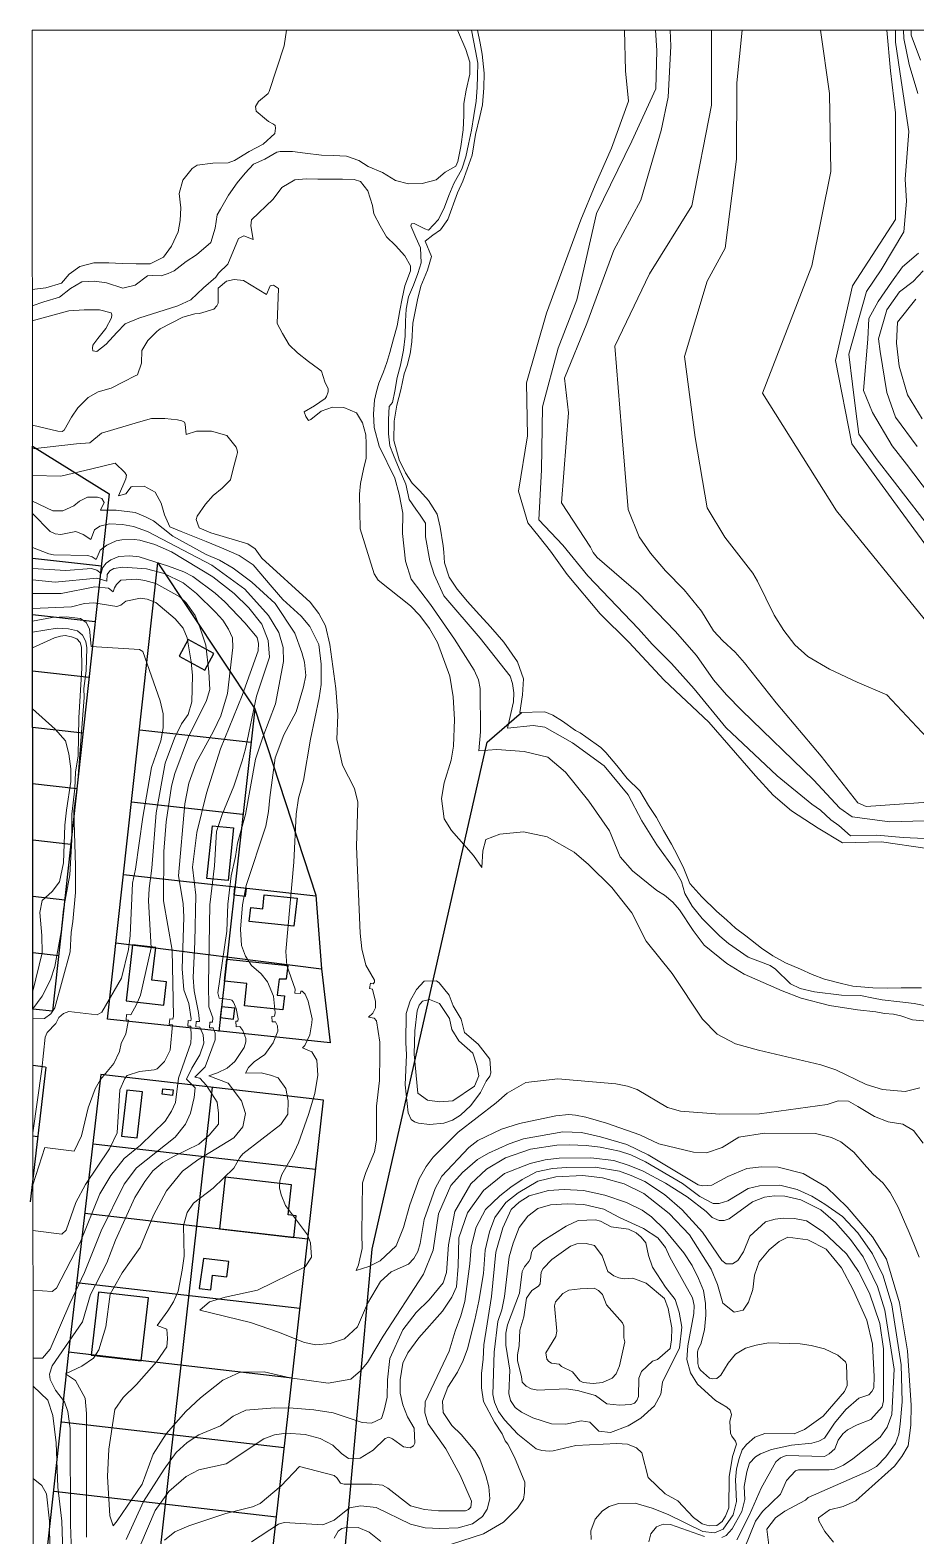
# Model space of a CAD drawing. Header units: metres. Extents: x 47 to 1988, y 46 to 663.
# Drawn here: x 48.4 to 206.6, y 394.4 to 663.4 of the extents above; entities that cross this region are included whole.
import ezdxf

# ---------------------------------------------------------------- set-up
doc = ezdxf.new("R2010")
doc.units = ezdxf.units.M
for name, color, linetype in [('01_Fina', 7, 'Continuous'), ('casas', 80, 'Continuous'), ('predios', 220, 'Continuous')]:
    doc.layers.add(name, color=color, linetype=linetype)

msp = doc.modelspace()

# ---------------------------------------------------------------- linework, layer by layer
at = {"layer": '01_Fina', "lineweight": 9}
for points in [[(49.18, 45.57), (788.27, 45.57), (787.83, 663.43), (48.74, 663.43), (49.18, 45.57)], [(208.55, 517.23), (200.42, 518.4), (193.44, 518.24), (189.13, 520.82), (184.37, 523.95), (181.06, 526.77), (177.91, 530.17), (169.6, 539.76), (161.62, 547.28), (155.31, 554.1), (150.16, 559.14), (144.28, 566.18), (141.33, 570.36), (139.32, 572.88), (137.28, 575.37), (135.62, 581.03), (137.21, 590.94), (137.03, 600.41), (140.58, 612.86), (146.76, 629.53), (149.29, 635.7), (152.18, 642.33), (155.27, 650.76), (154.71, 656.18), (154.52, 663.43)], [(214.32, 522.35), (201.94, 521.98), (195.16, 522.89), (192.96, 524.41), (188.29, 529.48), (175.46, 541.86), (172.73, 544.67), (170.44, 547.33), (167.38, 551.72), (163.58, 556.03), (157.03, 562.84), (149.65, 569.21), (148.94, 570.09), (148.46, 571.02), (143.28, 579), (144.52, 595.05), (143.81, 601.23), (147.81, 611.02), (152.64, 624.14), (157.47, 633.05), (161.06, 645.51), (162.35, 651.47), (162.83, 660.59), (162.69, 663.43)], [(212.99, 525.78), (197.7, 524.71), (196.18, 525.38), (189.66, 533.72), (181.59, 543.23), (175.95, 550.37), (174.3, 552.3), (172.11, 554.29), (170.42, 556.08), (168.27, 559.62), (165.18, 563.42), (161.84, 566.84), (159.15, 569.97), (157.17, 572.89), (155.2, 577.79), (154, 592.2), (152.82, 606.99), (159.01, 619.9), (166.56, 632.02), (170.04, 650.04), (170.04, 663.43)], [(175.53, 663.43), (174.6, 654.04), (174.51, 640.35), (172.52, 624.49), (169.31, 618.6), (165.25, 605.1), (167.14, 590.66), (169.29, 578.1), (172.42, 572.81), (177.42, 566.39), (178.28, 564.96), (181.24, 558.9), (183.01, 556.15), (184.93, 553.58), (187.25, 551.53), (191.15, 549.28), (196.05, 546.94), (201.35, 544.66), (208.52, 537.05)], [(208.03, 558.26), (192.38, 577.54), (179.17, 598.57), (187.98, 621.31), (191.4, 638.18), (191.16, 652.11), (189.55, 663.43)], [(211.1, 567.66), (202.65, 579.18), (195.12, 589.51), (192.2, 604.4), (195.27, 617.76), (202.95, 629.62), (202.95, 648.66), (202.03, 656.18), (201.4, 663.43)], [(202.94, 663.43), (202.94, 661.26), (203.95, 654.4), (205.29, 645.3), (204.62, 636.79), (204.9, 632.88), (204.4, 627.4), (200.37, 620.61), (197.77, 616.71), (194.6, 605.55), (195.26, 600.15), (195.84, 595.34), (196.35, 591.21), (199.63, 586.65), (202.33, 583.17), (210.26, 572.98)], [(206.92, 652.13), (205.35, 657.3), (204.43, 661.92), (204.36, 663.43)], [(207.41, 658.04), (205.74, 662.51), (205.71, 663.43)], [(211.82, 576.78), (204.88, 585.86), (202.3, 589.18), (198.79, 595.09), (197.22, 599.06), (197.96, 608.23), (198.14, 611.92), (199.8, 614.97), (202.21, 618.38), (204.15, 621.15), (207.01, 623.58)], [(206.82, 589.03), (202.93, 594.25), (201.38, 598.66), (200.19, 606), (199.89, 608.26), (201.39, 613.43), (203.65, 616.65), (206.1, 618.5), (207.89, 620.41)], [(207.7, 593.97), (205.05, 598.29), (203.58, 603.38), (203.09, 607.5), (203.28, 611.22), (206.58, 615.34)]]:
    msp.add_lwpolyline(points, dxfattribs=at)
at = {"layer": '01_Fina', "linetype": 'Continuous', "lineweight": 9}
for points in [[(94.19, 663.43), (93.75, 660.63), (91.09, 652.45), (90.9, 652.12), (89.15, 650.66), (88.62, 649.81), (88.75, 648.96), (90.58, 647.39), (90.93, 647.11), (91.87, 646.64), (92.13, 646.36), (92.22, 645.93), (92.06, 644.98), (90, 643.07), (87.5, 641.75), (84.88, 640.13), (83.78, 639.72), (81.04, 639.68), (78.24, 639.31), (77.33, 638.73), (75.67, 636.62), (75.02, 634.22), (75.28, 631.66), (75.2, 629.43), (74.82, 627.36), (73.65, 624.81), (72.2, 622.87), (69.8, 621.69), (67.34, 621.7), (64.8, 621.75), (62.46, 621.83), (59.79, 621.86), (57.27, 621.21), (55.38, 619.81), (54.01, 618.22), (51.21, 617.4), (48.78, 617.07)], [(124.73, 663.43), (126.2, 659.98), (126.91, 657.73), (126.9, 655.57), (126.25, 652.72), (125.86, 650.31), (125.81, 648.2), (125.71, 645.62), (125.32, 642.64), (124.74, 639.95), (124.4, 639.13), (122.51, 638.02), (120.89, 636.69), (118.42, 636.03), (115.98, 635.97), (113.62, 636.54), (111.32, 637.97), (108.75, 639.04), (107.06, 640.13), (104.87, 640.89), (102.5, 641.02), (100.44, 641.07), (97.51, 641.46), (95.27, 641.77), (93.06, 641.75), (92.47, 641.64), (90.32, 640.39), (88.3, 639.45), (86.79, 637.86), (85.35, 636.14), (83.8, 633.94), (82.4, 631.45), (81.77, 630.42), (81.43, 628.05), (80.64, 625.5), (78.11, 623.26), (76.26, 622.06), (74.1, 620.4), (73.03, 619.96), (71.8, 619.52), (70.25, 619.58), (69.35, 619.54), (67.15, 617.86), (64.94, 617.3), (62.02, 618.27), (59.89, 618.6), (57.6, 618.48), (55.6, 617.28), (53.65, 615.74), (50.84, 614.9), (48.78, 614.16)], [(127.21, 663.43), (127.93, 659.75), (128.32, 657.54), (128.27, 655.27), (128.2, 653.16), (128.02, 650.71), (127.64, 648.2), (127.2, 645.58), (126.7, 643.05), (126.19, 640.79), (125.46, 638.57), (124.05, 636.01), (123.17, 633.89), (122.36, 631.77), (121.32, 629.58), (119.54, 627.71), (118.86, 627.93), (116.98, 628.85), (116.5, 628.81), (116.36, 628.48), (117.25, 626.39), (118.08, 624.51), (118.21, 621.86), (117.6, 619.92), (116.86, 617.85), (115.96, 615.78), (115.57, 613.58), (115.45, 611.43), (115.35, 608.73), (115.08, 606.25), (114.55, 603.58), (113.95, 601.34), (113.54, 598.93), (113.11, 596.88), (112.51, 596.17), (112.36, 593.88), (112.38, 591.27), (112.64, 589.14), (113.28, 587.51), (114.31, 585.06), (114.91, 583.68), (115.5, 582.29), (116.08, 579.54), (117.28, 577.84), (118.02, 576.76), (118.97, 575.35), (118.97, 572.91), (119.74, 568.59), (120.53, 566.16), (122.28, 562.38), (128.78, 554.79), (134.11, 548.02), (134.53, 546.72), (134.77, 545.02), (134.68, 543.43), (133.66, 538.74), (138.2, 539.2), (140.28, 538.89), (145.22, 536.07), (150.9, 531.99), (155.19, 526.81), (157.62, 522.15), (160.3, 517.86), (163.6, 513.32), (164.7, 511.31), (165.33, 509.17), (166.6, 506.88), (168.41, 504.71), (171.53, 501.53), (173.12, 500.22), (176.62, 497.82), (180.55, 496.31), (181.52, 495.63), (184.17, 493.04), (185.89, 492.17), (188.48, 491.61), (193.27, 490.98), (196.69, 490.94), (199, 490.48), (200.55, 490.2), (203.67, 489.81), (206.25, 489.49), (208.94, 488.96)], [(128.28, 663.43), (128.77, 661.1), (129.14, 659.13), (129.5, 655.72), (129.44, 653.09), (129.19, 650.08), (128.67, 647.98), (127.94, 644.77), (127.3, 641.11), (126.42, 638.59), (125.67, 636.44), (124.73, 634.34), (123, 629.57), (121.68, 627.72), (120.32, 626.82), (118.96, 625.71), (120.08, 622.96), (119.33, 620.52), (118.14, 617.66), (117.54, 615.23), (116.76, 611.06), (116.58, 607.76), (116.26, 605.61), (115.71, 603.5), (115.21, 602.02), (114.6, 599.16), (113.85, 596.43), (113.38, 593.56), (113.34, 590.11), (114.3, 586.65), (115.42, 584.33), (116.63, 582.5), (117.96, 581.13), (119.52, 579.39), (121.07, 576.92), (121.62, 574.62), (122.15, 571.3), (122.28, 570.15), (122.4, 568.28), (123.23, 565.69), (124.64, 563.52), (126.48, 561.34), (128.04, 559.59), (130.59, 556.82), (133, 554.06), (135.4, 550.58), (136.51, 547.54), (136.33, 544.67), (135.86, 541.51), (140.32, 541.6), (141.75, 541.01), (143.46, 539.98), (145.76, 538.32), (146.62, 537.88), (147.62, 537.15), (150.32, 535.24), (151.17, 534.37), (153.16, 532.04), (155, 529.72), (157.27, 527.53), (158.82, 524.92), (160.22, 522.75), (161.49, 520.43), (162.9, 517.97), (164.02, 515.94), (165.14, 513.62), (166.19, 510.97), (168.34, 508.55), (170.96, 506), (172.83, 504.42), (174.35, 503), (176.2, 501.62), (179.02, 499.39), (180.99, 498.04), (183.3, 496.77), (185.96, 495.65), (188.06, 494.72), (190.22, 493.84), (193.27, 493.07), (195.32, 492.64), (198.9, 492.29), (201.43, 492.28), (203.96, 492.29), (207.57, 492.29)], [(160.04, 663.43), (160.31, 659.78), (160.13, 652.95), (155.82, 643.57), (149.55, 630.66), (145.99, 615.23), (142.71, 606.58), (139.9, 596.1), (139.71, 584.85), (139.23, 575.94), (143.49, 571.4), (147.98, 565.92), (157.03, 556.47), (159.49, 553.71), (162.91, 550.28), (166.97, 545.74), (172.65, 538.84), (181.77, 530.18), (187.99, 525.12), (189.52, 524.07), (191.35, 522.32), (192.78, 521.3), (194.9, 519.47), (199.57, 519.6), (204.29, 519.16), (208.11, 519.01)], [(48.78, 611.48), (55.32, 613.26), (58.05, 613.46), (60.79, 613.47), (62.85, 612.9), (62.98, 612.57), (62.93, 612.05), (61.89, 610.1), (60.47, 608.36), (59.6, 607.17), (59.52, 606.62), (59.59, 606.1), (60.3, 606.02), (61.99, 607.3), (63.89, 609.43), (65.35, 610.93), (67.78, 611.99), (74.75, 614.19), (77.08, 615.25), (79.33, 617.36), (81.56, 619.29), (82.03, 620), (83.67, 621.63), (85.62, 626.21), (86.54, 626.66), (88.21, 626.03), (87.79, 628.48), (87.95, 629.54), (91.8, 633.25), (93.36, 635.33), (95.65, 636.68), (97.69, 636.84), (99.75, 636.81), (101.76, 636.81), (104.2, 636.78), (106.23, 636.73), (107.36, 636.36), (108.69, 634.74), (109.51, 632.07), (109.78, 630.58), (110.89, 628.44), (112.02, 626.48), (113.64, 624.94), (115.32, 623.12), (116.31, 621.29), (116.3, 620.44), (115.32, 617.75), (114.84, 615.46), (114.43, 613.33), (113.95, 610.62), (113.28, 608.28), (112.6, 605.84), (112.11, 604.02), (111.48, 602.35), (110.69, 600.37), (110.22, 598.85), (109.89, 597.33), (109.71, 594.89), (109.83, 592.44), (110.7, 589.07), (113.49, 583.35), (114.31, 580.49), (114.94, 577.12), (114.89, 573.47), (115.45, 568.53), (116.41, 565.32), (119.89, 560.79), (124.16, 554.61), (127.7, 549.06), (128.44, 547.32), (128.77, 545.8), (128.79, 538.06), (128.49, 534.69), (131.73, 534.89), (136.59, 534.57), (140.82, 533.51), (144.02, 530.84), (148.19, 525.66), (151.86, 520.36), (153.78, 515.71), (155.95, 513.21), (160.32, 509.69), (161.65, 508.88), (163.15, 507.62), (164.35, 506.23), (166.77, 502.55), (168.73, 499.95), (172.82, 496.67), (175.87, 494.77), (182.69, 491.78), (186.07, 490.5), (191.13, 489.18), (196.16, 488.41), (199.4, 488.03), (200.98, 487.72), (202.54, 487.59), (203.9, 487.34), (205.98, 486.61), (209.09, 486.28)], [(48.79, 592.87), (53.32, 591.79), (54.1, 591.71), (54.48, 591.94), (55.77, 594.27), (56.9, 595.96), (58.75, 597.8), (60.54, 598.82), (62.84, 599.43), (65.06, 600.56), (67.15, 601.67), (67.56, 601.86), (68.27, 603.91), (68.35, 606.16), (69.44, 607.96), (71.04, 609.58), (71.59, 610.04), (75.69, 612.15), (77.8, 612.71), (78.61, 612.82), (81.19, 613.6), (81.75, 614.18), (81.97, 614.65), (81.98, 617.3), (83.46, 618.58), (84.83, 618.87), (86.51, 618.7), (90.6, 616.2), (91.23, 617.72), (91.84, 617.87), (92.75, 617.24), (92.51, 611.01), (93.46, 609.22), (94.64, 607.22), (96.13, 605.76), (98.13, 604.22), (99.86, 602.94), (100.42, 602.5), (100.99, 600.58), (101.59, 599.32), (101.63, 598.82), (101.34, 597.95), (101.07, 597.64), (99.16, 596.3), (97.35, 595.2), (97.62, 594.37), (98.1, 593.66), (98.52, 593.84), (100.36, 595.36), (102.38, 596.04), (104.44, 596.02), (106.66, 595.08), (107.72, 593.25), (108.35, 591.11), (108.42, 589.56), (108.39, 586.96), (107.9, 584.98), (107.41, 582.4), (107.18, 580.52), (107.33, 574.31), (109.8, 566.27), (110.57, 565.14), (116.34, 560.58), (117.96, 558.82), (119.7, 556.54), (121.16, 554.03), (123.32, 548), (123.95, 544.33), (124.2, 540.25), (124.01, 535.51), (123.6, 533.01), (122.31, 528.96), (121.88, 526.17), (122.32, 522.54), (123.66, 520.4), (127.59, 515.97), (129.05, 513.83), (129.22, 516.82), (129.75, 518.81), (132.26, 519.77), (136.51, 520.21), (140.74, 519.28), (145.56, 516.58), (148.11, 514.36), (152.26, 510.24), (155.83, 505.7), (158.37, 500.64), (163.03, 494.88), (168.44, 486.7), (171.09, 484.05), (174.38, 482.32), (178.46, 481.17), (189.58, 478.57), (192.29, 477.65), (197.7, 475.06), (200.61, 474.14), (204.63, 473.78), (207.27, 474.44)], [(48.8, 588.59), (56.68, 589.5), (59.05, 589.7), (61.13, 591.43), (67.74, 593.4), (70.04, 594.04), (72.45, 594.03), (74.7, 593.79), (75.5, 593.64), (75.97, 593.39), (76.06, 593.04), (76.24, 591.19), (78.13, 591.78), (80.8, 591.75), (83.49, 590.98), (85.17, 588.9), (85.38, 588.4), (85.42, 587.97), (85.24, 587.24), (84.67, 585.02), (84.2, 583.06), (82.71, 581.59), (81.08, 580.26), (79.69, 578.76), (78.24, 576.56), (78.07, 575.97), (78.6, 574.49), (80.69, 573.59), (87.28, 571.66), (88.59, 570.75), (89.75, 569.09), (98.39, 561.21), (99.96, 559.17), (101.13, 556.99), (101.92, 553.67), (102.96, 545.81), (103.35, 541.12), (103.16, 536.69), (104.15, 532.11), (106.33, 527.91), (106.92, 525.51), (106.68, 517.56), (107.33, 502.1), (107.62, 499.3), (108.32, 496.38), (109.89, 493.71), (109.88, 493.31), (109.67, 493.05), (109.2, 493.16), (108.98, 492.19), (109.52, 492.07), (110.07, 489.89), (110.05, 488.72), (109.59, 487.8), (108.8, 487.05), (109.84, 486.9), (110.25, 486.4), (110.84, 482.61), (110.86, 480.27), (110.8, 475.78), (110.22, 471.2), (110.22, 465.13), (109.87, 463.04), (108.32, 459.3), (107.76, 457.47), (107.62, 448.42), (107.71, 445.75), (107.03, 442.83), (106.64, 441.82), (108.86, 442.51), (110.89, 443.52), (113.76, 446.2), (115.04, 449.52), (116.22, 453.52), (117.88, 458.19), (119.14, 460.42), (120.36, 462.07), (124.81, 466.51), (131.63, 471.76), (133.57, 473.52), (136.9, 475.38), (142.64, 476.06), (153.01, 475.18), (155.09, 474.73), (156.81, 474.14), (162.22, 470.91), (164.53, 470.28), (171.57, 469.74), (178.65, 469.81), (190.73, 471.49), (192.66, 472.1), (194.53, 472.05), (196.17, 471.1), (199.17, 469.34), (201.6, 468.4), (204.25, 467.96), (206.15, 466.8), (207.85, 464.55)], [(48.8, 583.84), (53.89, 583.71), (59.42, 585.04), (63.59, 586.07), (65.32, 584.39), (65.58, 583.92), (65.5, 583.25), (64.2, 580.2), (65.49, 580.56), (66.43, 581.82), (66.62, 581.91), (68.75, 581.96), (70.75, 580.89), (71.81, 578.89), (72.38, 576.84), (73.32, 574.7), (75.34, 573.82), (77.46, 572.99), (79.81, 572.06), (82.55, 570.95), (85.73, 569.54), (88.2, 567.9), (91.6, 563.93), (93.52, 561.68), (96.81, 558.72), (98.32, 556.86), (99.95, 553.66), (100.39, 550.15), (100.34, 546.53), (100.03, 544.13), (98.45, 536.74), (97.22, 529.34), (96.3, 526.23), (95.88, 523.37), (95.51, 514.76), (94.06, 498.8), (94.22, 496.28), (95.73, 492.1), (95.69, 491.37), (96.68, 491.31), (96.72, 491.75), (96.96, 491.71), (97.49, 491.18), (98.07, 489.94), (98.73, 486.78), (98.72, 486.08), (98.33, 483.92), (97.47, 482.04), (97.04, 481.62), (98.71, 480.9), (99.6, 479.42), (99.77, 476.69), (99.23, 473.41), (98.13, 469.7), (96.29, 464.6), (95.27, 462.33), (93.33, 458.96), (93, 457.81), (92.94, 456.59), (93.22, 455.33), (93.98, 453.42), (97.95, 448.18), (98.47, 446.78), (98.66, 444.22), (97.48, 442.46), (88.98, 438.28), (83.21, 437.07), (80.44, 436.24), (78.7, 434.73), (87.77, 432.55), (92.73, 430.81), (97.41, 428.96), (99.44, 428.55), (101.99, 428.76), (104.55, 429.62), (106.87, 431.75), (108.61, 435.9), (110.93, 439.84), (112.87, 441.6), (115.94, 442.95), (116.91, 443.96), (117.64, 445.18), (118.03, 446.62), (118.73, 450.94), (120.7, 456.44), (121.9, 458.66), (126.71, 463.77), (128.35, 465.06), (132.58, 467.04), (135.8, 468.08), (142.24, 469.45), (144.58, 469.66), (145.78, 469.55), (147.63, 469.21), (151.3, 468.16), (157.25, 466.04), (160.66, 464.46), (166.88, 462.97), (169.16, 462.81), (171.98, 463.78), (174.93, 465.65), (179.52, 466.35), (188.66, 466.3), (191.5, 465.55), (193.14, 464.81), (195.46, 462.94), (197.31, 460.83), (198.85, 459.08), (200.7, 457.42), (201.96, 455.74), (203.39, 453.12), (204.38, 450.95), (205.35, 448.62), (206.29, 446.26), (207.16, 444.19)], [(191.86, 393.27), (190.29, 395.16), (189.22, 397.11), (189.17, 397.63), (191.13, 399.07), (193.56, 399.67), (195.83, 400.66), (202.72, 406.86), (204.05, 408.61), (205.18, 410.46), (205.69, 414.17), (205.74, 417.77), (205.05, 427.46), (203.66, 436.05), (201.29, 443.83), (198.79, 447.81), (194.31, 453.16), (190.62, 456.73), (186.45, 459.13), (181.98, 460.3), (178.98, 460.32), (176.35, 460.02), (173, 458.63), (170.1, 457.06), (168.44, 456.96), (167.68, 457.1), (158.77, 462.49), (154.92, 464.34), (150.25, 465.72), (146.85, 466.47), (143.54, 466.57), (136.49, 465.32), (133.94, 464.47), (130.26, 462.8), (128.3, 461.62), (125.6, 459.3), (123.53, 456.98), (121.33, 451.92), (120.36, 445.42), (118.64, 441.17), (111.43, 430.08), (108.61, 425.37), (107.4, 423.86), (105.68, 422.38), (101.61, 421.7), (94.85, 422.66), (90.19, 423.71), (85.88, 423.65), (82.78, 422.22), (78.79, 419.07), (76.17, 416.65), (72.66, 412.63), (70.39, 408.97), (68.41, 403.64), (63.96, 397.1), (63.2, 396.19), (62.65, 397.98), (62.21, 404.98), (62.43, 409.92), (63.49, 417), (65.02, 419.15), (67.37, 421.44), (70.97, 425.47), (72.78, 428.17), (72.94, 429.67), (72.82, 431.31), (71.09, 431.98), (73.01, 434.58), (73.98, 436.2), (74.83, 438.1), (75.57, 441.9), (75.87, 444.35), (75.78, 449.84), (76.42, 452.17), (77.58, 453.82), (81.09, 456.53), (84.74, 460.08), (85.83, 462.02), (86.36, 462.64), (93.19, 467.91), (94.41, 469.77), (94.5, 472.14), (94.03, 474.36), (92.7, 476.23), (91.31, 476.74), (89.64, 477.12), (86.84, 477.09), (87.41, 478.06), (88.41, 479.09), (90.31, 480.39), (91.81, 482.47), (92.63, 484.56), (92.55, 485.54), (92.2, 486.25), (91.6, 486.22), (91.56, 487.21), (92.04, 487.23), (92.15, 487.87), (91.85, 490.84), (90.79, 493.38), (89.64, 494.82), (87.94, 496.31), (86.86, 497.96), (86.15, 499.89), (85.98, 502.78), (86.29, 507.15), (86.96, 510.63), (90.49, 521.2), (90.98, 523.81), (91.19, 526.31), (92.16, 533.41), (93.72, 537.51), (95.9, 541.6), (97.22, 546.08), (97.63, 548.12), (97.36, 550.5), (96.92, 552.23), (95.65, 555.7), (92.15, 560.97), (87.99, 564.81), (84.64, 567.3), (82.23, 568.73), (79.84, 569.76), (73.88, 573.03), (70.4, 575.78), (68.98, 576.48), (67.13, 577.26), (63.76, 577.65), (60.98, 577.69), (61.59, 579.04), (61.17, 579.72), (60.42, 579.98), (58.65, 580.01), (57.2, 579.27), (56.18, 578.44), (54.22, 577.54), (52.45, 577.56), (48.8, 579.27)], [(48.8, 577.09), (51.97, 573.85), (52.89, 573.42), (53.9, 573.32), (56.53, 573.86), (57.87, 573.34), (59.21, 572.4), (59.91, 574.16), (60.85, 574.82), (62.54, 575.22), (64.9, 575.1), (66.84, 574.73), (69.36, 573.85), (80.82, 567.85), (86.72, 563.54), (90.98, 558.85), (92.83, 555.83), (93.59, 553.13), (93.65, 550.62), (92.2, 543.06), (89.95, 537.13), (88.65, 533.2), (86.84, 523.27), (85.42, 518.18), (85.09, 515.79), (84.28, 512.35), (83.72, 507.24), (83.52, 502.43), (81.9, 491.44), (82.16, 490.46), (84.01, 490.26), (84.43, 490.11), (84.7, 489.76), (85.18, 488.6), (85.56, 486.79), (85.49, 486.37), (85.13, 486.34), (85.21, 485.35), (85.84, 485.41), (86.38, 484.7), (86.93, 483.28), (86.92, 482.65), (86.63, 481.67), (84.92, 479.18), (83.57, 477.94), (81.88, 477.12), (80.33, 476.59), (83.74, 475.28), (86.12, 472.12), (86.85, 469.89), (86.36, 467.46), (84.76, 465.52), (78.36, 461.59), (75.6, 459.58), (72.72, 456.04), (70.44, 451.68), (68.02, 445.9), (64.8, 441.38), (62.7, 437.59), (61.94, 431.74), (60.65, 427.67), (59.68, 426.18), (57.61, 424.72), (54.72, 423.34), (56.48, 422.14), (58.21, 418.98), (58.44, 416.25), (58.44, 394.19)], [(48.81, 570.97), (51.74, 569.88), (52.59, 569.7), (58.67, 569.57), (59.5, 569.35), (60.21, 568.87), (60.87, 570.51), (62.06, 571.42), (63.75, 572.16), (64.78, 572.35), (67, 572.41), (68, 572.29), (70.68, 571.55), (73.62, 570.23), (81.03, 565.73), (84.82, 562.78), (87.42, 560.2), (89.75, 557.31), (90.91, 554.35), (91.12, 551.4), (88.79, 544.41), (86.87, 535.01), (86.27, 532.86), (84.77, 528.34), (82.66, 523.28), (81.69, 520.26), (81.3, 514.11), (80.46, 507.17), (80.23, 492.98), (80.32, 488.95), (81.01, 486.95), (80.94, 486.17), (80.49, 486.19), (80.43, 485.2), (81.09, 485.17), (81.44, 484.21), (81.42, 483.05), (79.66, 478.21), (77.81, 476.34), (78.72, 476.19), (79.89, 474.84), (81.8, 471.88), (82.05, 469.92), (82.01, 467.98), (80.39, 465.99), (78.52, 464.38), (74.09, 462.27), (72.08, 461.1), (70.3, 459.6), (68.85, 457.74), (67.07, 454.84), (63.66, 447.26), (62.1, 443.19), (59.16, 437.51), (57.73, 432.62), (52.3, 424.79), (51.87, 423.3), (51.99, 422.34), (52.92, 420.42), (54.52, 418.35), (55.13, 416.63), (55.54, 413.57), (55.62, 396.44), (55.85, 389.77)], [(48.91, 426.18), (50.59, 426.17), (52, 427.75), (55.46, 435.92), (58.13, 441.48), (61.1, 448.93), (65.21, 457.26), (67.39, 460.13), (74.3, 465.62), (76.15, 467.97), (77.02, 469.92), (77.69, 472.71), (77.86, 474.46), (76.34, 476.02), (77.28, 477.96), (78.71, 480.32), (79.44, 482.41), (79.27, 483.92), (78.68, 485.3), (78.01, 485.34), (78.07, 486.33), (78.62, 486.3), (78.46, 487.92), (77.66, 491.8), (77.49, 494.14), (77.83, 500.53), (77.96, 508.89), (77.41, 513.9), (78.14, 520.05), (79.88, 527.1), (82.36, 535), (86.28, 544.56), (89.14, 552.54), (89.2, 553.85), (88.91, 554.92), (86.73, 557.56), (83.17, 561.3), (81.44, 562.82), (77.44, 565.82), (75.82, 566.63), (73.11, 567.64), (67.86, 569.31), (66.17, 569.5), (64.23, 569.36), (62.79, 568.81), (61.98, 568.22), (61.33, 567.38), (61.06, 566.37), (60.28, 566.96), (59.35, 567.25), (54.75, 566.88), (48.81, 567.24)], [(48.9, 438.29), (52.3, 438.09), (53.12, 438.67), (57.3, 446.83), (60.86, 455.5), (62.78, 458.77), (65.21, 461.83), (68.11, 464.21), (72.51, 468.49), (73.65, 470.29), (74.37, 471.82), (74.86, 476.15), (77.08, 482.45), (77.17, 483.6), (77.07, 485.46), (76.55, 485.49), (76.61, 486.48), (77.09, 486.45), (77.15, 486.79), (76.73, 489.52), (75.82, 491.98), (75.54, 495.71), (75.86, 504.93), (75.75, 507.36), (74.89, 512.34), (76.03, 525.19), (76.75, 528.89), (78.05, 532.5), (81.13, 538.19), (82.42, 540.92), (83.63, 544.9), (84.59, 553.1), (84.52, 554.84), (83.82, 556.4), (82.81, 558.02), (81.51, 559.43), (78.08, 562.78), (75.75, 564.7), (72.32, 566.37), (69.18, 567.18), (64.94, 567.49), (63.34, 567.25), (62.61, 566.84), (62.16, 566.18), (62.09, 564.98), (60.31, 565.49), (52.87, 564.79), (48.81, 565.19)], [(48.9, 448.94), (54.05, 448.33), (54.82, 449.01), (56.58, 453.99), (58.3, 457.19), (62.57, 463.58), (63.92, 466.42), (64.41, 474.07), (65.3, 476.13), (65.75, 476.68), (67.94, 477.37), (70.52, 477.67), (71.1, 477.87), (72.41, 479.17), (73.37, 481.17), (73.83, 485.73), (73.25, 485.77), (73.35, 486.76), (73.89, 486.71), (73.97, 487.28), (73.75, 499.04), (72.21, 507.85), (72.28, 516.7), (72.66, 521.98), (73.63, 528.35), (74.26, 530.63), (76.67, 537.16), (79.89, 543.68), (80.47, 545.59), (80.33, 548.78), (79.76, 553.54), (78.72, 556.75), (77.84, 558.86), (76.23, 561.08), (75.15, 562.19), (70.81, 564.53), (68.9, 565.11), (67.46, 565.35), (64.59, 565.13), (63.82, 564.38), (63.43, 563.76), (63.25, 563.04), (62.38, 563.73), (59.93, 563.94), (53.96, 562.76), (48.81, 562.75)], [(48.89, 457.11), (51, 463.81), (56.24, 463.13), (57.59, 465.86), (58.74, 470.86), (59.98, 474.3), (60.96, 475.96), (63.33, 478.79), (64.34, 480.94), (64.64, 482.37), (65.5, 484.07), (65.97, 486.54), (65.53, 486.58), (65.63, 487.57), (66.35, 487.5), (67.4, 489.36), (68.08, 491), (70.02, 499.48), (69.53, 507.85), (69.67, 510.09), (70.15, 513.68), (70.91, 523.56), (72.5, 532.46), (74.15, 536.93), (75.43, 539.5), (76.61, 541.16), (77.28, 543.44), (77.38, 548.12), (77.14, 550.58), (76.46, 554.85), (75.71, 556.6), (74.27, 558.25), (70.82, 561.16), (69.31, 561.77), (68.09, 561.92), (65.46, 561.4), (64.57, 560.66), (63.89, 560.46), (59.76, 561.11), (58.11, 561), (55.78, 560.4), (48.82, 560.09)], [(48.82, 557.81), (52.34, 558.51), (54.81, 558.59), (57.37, 558.29), (58.38, 557.6), (58.98, 556.45), (59.27, 553.31), (67.9, 552.74), (68.53, 552.39), (71.62, 543.62), (72.14, 541.26), (72.12, 538.79), (71.74, 536.44), (70.06, 531.66), (68.53, 522.81), (67.21, 513.54), (66.67, 511.04), (66.23, 501.68), (65.98, 499.16), (64.69, 494.04), (61.22, 487.96), (60.39, 487.48), (55.29, 488.11), (54.33, 487.76), (53.5, 487.03), (52.98, 485.96), (51.42, 484.34), (51.05, 483.51), (50.49, 477.79), (48.88, 466.44)], [(48.82, 555.86), (53.24, 556.57), (55.22, 556.45), (56.86, 556.09), (57.74, 555.32), (58.36, 554.17), (58.51, 553.07), (58.41, 548.98), (57.98, 545.77), (58.04, 544.2), (56.87, 528.67), (56.21, 523.94), (56.49, 514.11), (56.47, 509.35), (56.02, 504.16), (55.74, 502.2), (55.57, 498.74), (52.8, 488.74), (52.07, 487.68), (50.98, 486.86), (48.87, 486.75)], [(48.87, 488.55), (50.56, 490.81), (52.04, 493.77), (52.79, 496.15), (53.95, 502.34), (54.35, 506.39), (55.5, 512.52), (55.86, 518.75), (55.84, 523.32), (56.38, 527.93), (56.48, 530.83), (56.97, 533.77), (57.1, 540.56), (57.64, 549.42), (57.58, 553.21), (57.34, 554.01), (56.76, 554.66), (55.8, 555.05), (54.62, 555.24), (53.8, 555.14), (52.75, 554.84), (48.82, 553.06)], [(48.83, 542.16), (52.87, 538.53), (54.72, 536.47), (55.3, 534.13), (55.69, 531.44), (55.68, 529.19), (54.86, 524.04), (54.61, 521.38), (54.33, 514.66), (53.66, 511.24), (52.35, 509.52), (50.54, 507.93), (50.11, 505.79), (50.48, 501.68), (50.56, 498.57), (48.86, 491.74)], [(65.56, 393.75), (68.61, 400.52), (72.31, 406.32), (74.46, 409.28), (76.46, 411.1), (78.51, 412.45), (82.38, 414.08), (84.65, 415.78), (86.89, 416.86), (92.06, 417.28), (95.39, 417.23), (99.08, 416.93), (102.52, 416.38), (107.71, 414.68), (108.52, 414.57), (109.38, 414.56), (111.12, 415.4), (111.64, 416.87), (112.16, 419.2), (112.21, 422.28), (112.63, 426.1), (114.92, 431.24), (117.3, 434.3), (119.63, 436.58), (122.15, 439.59), (122.73, 441.44), (123.12, 446.42), (124.22, 452.38), (127.1, 457.31), (129.86, 459.9), (133.27, 461.93), (137.75, 463.52), (142.46, 464.22), (144.68, 464.29), (147.68, 464.14), (150.21, 463.87), (153.65, 463.16), (155.66, 462.51), (158.31, 461.23), (164.88, 457.36), (167.99, 455.06), (170.35, 453.79), (171.44, 453.79), (173, 454.25), (176.6, 456.44), (178.64, 456.96), (182.28, 457.04), (185.37, 456.31), (187.98, 455.09), (190.31, 453.68), (193.45, 451.49), (196.17, 448.54), (198.8, 444.8), (200.7, 440.88), (202.27, 435.66), (203.91, 424.98), (204.09, 418.34), (203.76, 414.34), (203.52, 412.59), (202.94, 410.89), (201.19, 408.51), (199.54, 406.81), (198.04, 405.94), (187.34, 401.25), (186.86, 400.8), (183.17, 398.84), (181.49, 397.63), (179.97, 395.6), (180.35, 392.28)], [(64.39, 384.09), (70.7, 398.95), (73.18, 402.35), (76.27, 405.02), (78.53, 406.23), (83.42, 407.3), (90.14, 411.72), (92.03, 412.45), (94.12, 412.74), (97.52, 412.54), (100.18, 411.77), (102.46, 410.6), (103.97, 409.14), (105.23, 408.21), (107.32, 408.3), (109.66, 409.73), (111.78, 411.77), (112.46, 412.01), (113.12, 411.75), (115.04, 410.33), (116.28, 410.12), (116.83, 410.5), (117.06, 410.95), (116.95, 413.65), (115.77, 415.67), (114.97, 417.84), (114.5, 419.87), (114.45, 422.3), (114.92, 425.26), (115.84, 427.11), (117.79, 429.78), (122.01, 434.54), (123.71, 437.07), (124.54, 438.88), (124.84, 442.57), (124.92, 447.66), (126.51, 452.1), (129.37, 456.13), (133.1, 459.13), (137.7, 460.94), (140.39, 461.57), (142.88, 461.86), (148.54, 461.96), (152.61, 461.46), (155.38, 460.59), (157.85, 459.55), (161.88, 457.42), (165.74, 454.96), (169.14, 452.36), (170.17, 451.27), (171.44, 450.74), (172.3, 450.76), (173.21, 451.02), (177.37, 454.08), (179.51, 454.94), (181.29, 455.17), (183.19, 455.12), (186.04, 454.43), (189.58, 452.64), (192.18, 450.39), (194.88, 447.34), (197.13, 444.23), (199.72, 438.93), (201.01, 434.71), (202.66, 424.17), (202.24, 416.07), (201.42, 413.85), (200.19, 412.06), (195.3, 408.18), (193.62, 407.01), (192.02, 406.33), (191.05, 406.18), (185.6, 406.2), (185.06, 406.02), (183.45, 404.29), (182.37, 401.83), (179.16, 398.75), (177.9, 397.01), (176.02, 392.35)], [(72.37, 393.62), (74.25, 395.11), (76.72, 396.18), (83.34, 398.4), (88.1, 399.58), (89.46, 400.21), (93.2, 403.37), (96.5, 406.81), (102.71, 405.21), (103.24, 404.73), (103.8, 403.8), (104.45, 403.62), (109.5, 403.66), (111.3, 403.46), (112.27, 402.93), (116.34, 399.77), (118.82, 399.11), (121.34, 398.87), (126.11, 398.85), (126.69, 399.12), (127.1, 399.55), (127.21, 400.61), (125.17, 405.26), (122.62, 409.93), (119.45, 414.39), (118.89, 416.39), (118.92, 418.36), (123.24, 427.42), (124.28, 430.98), (125.33, 433.71), (125.99, 436.29), (126.91, 442.99), (127.15, 446.05), (128.07, 449.55), (129.7, 452.69), (132.28, 455.17), (134.21, 456.7), (136.26, 458.06), (138.83, 459.43), (141.67, 460.02), (144.19, 460.24), (149.28, 460.3), (153.65, 459.55), (155.72, 458.81), (158.14, 457.71), (161.68, 455.4), (164.82, 452.68), (168.45, 448.68), (171.9, 443.59), (172.71, 443.02), (173.84, 443), (174.78, 443.59), (175.78, 445.13), (176.89, 447.92), (179.69, 450.51), (181.41, 450.97), (182.88, 451.16), (184.86, 451.08), (187.02, 450.68), (190.03, 448.7), (194.19, 444.8), (196.32, 441.63), (198.28, 437.77), (200.12, 432.36), (200.78, 427.8), (200.81, 418.53), (200.53, 417.43), (198.54, 415.18), (196.1, 414.26), (194.34, 413.32), (193.52, 412.64), (192.7, 411.52), (192.11, 409.98), (191.1, 409.05), (190.27, 408.56), (183.37, 408.77), (182.41, 408.37), (181.54, 407.64), (178.95, 402.94), (176.83, 398.14), (174.59, 393.7)], [(87.92, 393.32), (92.76, 396.47), (93.78, 396.81), (100.66, 396.38), (102.66, 397.22), (105.43, 399.42), (107.43, 399.77), (110.16, 399.48), (116.34, 396.52), (118.95, 395.86), (121.56, 395.7), (124.83, 395.84), (127.41, 396.57), (129.2, 397.88), (130.03, 399.19), (130.51, 400.99), (130.32, 403.17), (129.74, 405.21), (128.67, 408.08), (127.79, 409.58), (125.37, 412.54), (123.67, 414.1), (122.17, 416.43), (122.05, 418.46), (122.97, 421), (124.7, 423.68), (125.74, 425.75), (126.47, 427.84), (127.82, 433), (128.51, 436.34), (129.36, 441.29), (129.63, 445.47), (130.4, 448.71), (131.36, 451.31), (133.32, 453.96), (135.55, 455.71), (139.08, 457.77), (142.25, 458.57), (147.09, 458.8), (150.6, 458.4), (154.45, 457.29), (157.99, 455.58), (162.52, 452.01), (166.15, 448.2), (170.01, 442.03), (171.11, 439.34), (172.08, 435.95), (174.09, 434.4), (175.75, 434.75), (176.66, 436.14), (177.46, 438.42), (177.75, 440.96), (178.55, 443.37), (180.36, 445.51), (182.17, 447.01), (183.7, 447.76), (187.26, 447.32), (190.54, 445.62), (193.29, 442.27), (195.34, 438.35), (197.82, 432.93), (198.82, 428.68), (199.13, 422.85), (199.03, 420.84), (198.7, 420.21), (198.19, 419.62), (196.39, 418.99), (194.06, 416.96), (192.02, 414.53), (190.22, 411.86), (189.21, 411.33), (187.96, 410.99), (184.35, 410.6), (180.77, 409.83), (178.82, 409.05), (177.9, 408.51), (176.88, 407.4), (176.35, 405.84), (175.91, 403.21), (176.03, 400.93), (175.51, 398.76), (173.78, 395.65), (172.67, 394.46), (171.94, 394.1)], [(123.62, 392.93), (129.35, 394.77), (132.94, 396.86), (135.41, 399.38), (136.5, 400.94), (136.69, 402.13), (136.72, 404.01), (134.91, 408.47), (133.72, 410.79), (133.24, 411.4), (132.7, 412.64), (131.3, 414.73), (129.36, 418.41), (129, 420.86), (128.98, 423.39), (129.3, 425.99), (129.39, 428.56), (130.79, 437.16), (131.54, 445.08), (132.83, 449.46), (134.28, 452.7), (135.74, 454.01), (137.49, 455.18), (140.95, 456.09), (143.75, 456.3), (147.18, 456.12), (150.99, 455.3), (154.86, 453.96), (157.68, 452.58), (159.36, 451.42), (161.71, 449.07), (165.11, 444.98), (166.63, 442.7), (167.77, 440.39), (168.61, 438.24), (169.02, 435.92), (169.07, 433.82), (168.82, 431.21), (168.17, 428.63), (167.73, 427.87), (167.59, 427.26), (167.64, 425.17), (167.83, 424.46), (168.09, 424.01), (169.69, 422.59), (170.3, 422.47), (171.01, 422.53), (171.74, 423.12), (173.04, 425.24), (174.33, 426.84), (176.16, 427.92), (178.07, 428.5), (180.25, 428.9), (185.9, 428.73), (187.88, 428.43), (190.22, 427.8), (192.64, 426.71), (194.01, 425.49), (194.19, 425.02), (194.28, 421.28), (193.83, 420.18), (190.01, 415.77), (186.68, 413.41), (184.82, 412.66), (179.59, 412.72), (177.8, 412.01), (176.3, 410.75), (175.57, 409.77), (174.99, 408.22), (174.55, 406.38), (174.36, 404.43), (174.54, 400.53), (173.94, 398.18), (172.12, 395.6), (170.62, 394.92), (168.49, 395.21), (162.35, 398.23), (159.46, 399.34), (156.46, 400.25), (153.44, 400.18), (151.79, 399.63), (150.63, 398.9), (149.27, 397.39), (148.49, 395.31), (148.59, 393.75)], [(48.92, 421.12), (51.53, 418.67), (52.44, 415.93), (53.05, 411.01), (53.34, 403.1), (54.06, 397.05), (54.3, 389.68)], [(48.96, 358.34), (51.51, 363.02), (53.07, 366.4), (53.89, 370.81), (53.38, 379.82), (52.69, 384.19), (52.38, 388.3), (51.93, 391.8), (51.88, 397.03), (51.33, 401.9), (50.48, 403.4), (48.93, 404.65)], [(102.7, 394.01), (103.4, 395.22), (104.03, 395.7), (105.11, 395.96), (107, 395.88), (108.92, 395.09), (111.01, 393.41)], [(168.81, 394.27), (162.76, 396.42), (161.45, 396.47), (160.24, 395.99), (159.22, 394.77), (158.88, 393.32)]]:
    msp.add_lwpolyline(points, dxfattribs=at)
for points in [[(125.26, 469.55), (127.1, 471.3), (128.84, 473.61), (129.8, 475.65), (130.49, 476.51), (130.68, 477.11), (130.5, 479.55), (128.37, 482.23), (125.98, 484.33), (125.36, 486.72), (123.93, 489.13), (123.21, 491.02), (121.45, 493.21), (120.94, 493.55), (118.74, 493.49), (117.37, 492.02), (116.28, 489.99), (115.56, 487.71), (115.48, 482.55), (115.6, 480.35), (115.37, 474.98), (115.91, 469.96), (116.44, 468.82), (117.03, 468.4), (117.77, 468.15), (119.73, 467.9), (122.25, 468.14), (123.8, 468.68)], [(128.49, 476.62), (128.17, 478.44), (127.43, 480.62), (124.95, 482.83), (123.72, 484.87), (123.26, 486.84), (121.48, 489.52), (119.68, 490.25), (118.48, 489.92), (117.84, 489.23), (117.48, 488.18), (117.08, 484.62), (116.95, 480.49), (117.61, 473.49), (119.34, 472.27), (121.52, 471.93), (123.9, 472.12), (127.77, 474.74)], [(170.81, 418.58), (172.83, 417.37), (173.42, 416.85), (173.64, 416.06), (173.36, 414.86), (173.47, 412.75), (173.67, 412.19), (174.33, 411.34), (174.51, 410.76), (173.83, 408.56), (173.23, 404.97), (173.15, 399.44), (172.57, 397.93), (172, 396.97), (171.01, 396.28), (169.64, 396.18), (168.39, 396.57), (166.84, 397.69), (164.07, 400.66), (161.8, 401.91), (158.73, 404.82), (157.62, 409.24), (156.65, 410.16), (155.04, 410.76), (153.14, 410.89), (145.82, 410.55), (141.79, 409.62), (141.06, 409.52), (139.79, 409.63), (138.76, 409.96), (135.46, 412.59), (133.08, 415.12), (132.02, 416.62), (131.34, 418.27), (131.03, 419.65), (131.26, 427.25), (131.9, 432.7), (132.62, 434.8), (133.09, 437.14), (133.91, 444.24), (134.64, 446.69), (135.74, 449.47), (137.29, 451.54), (139.08, 452.87), (141.32, 453.56), (144.32, 453.73), (147.27, 453.58), (150.82, 452.76), (153.65, 451.26), (157.9, 449.34), (160.5, 447.63), (161.83, 445.9), (162.63, 444.17), (166.66, 436.91), (166.95, 435.58), (166.89, 434.14), (165.82, 428.33), (165.68, 425.9), (166.32, 423.54), (167.58, 421.52)], [(134.2, 418.61), (133.87, 419.82), (134.04, 423.99), (133.32, 428.5), (133.32, 430.63), (133.61, 432.13), (135.8, 437.77), (136.24, 441.66), (136.66, 442.49), (137.46, 443.41), (137.72, 443.95), (137.93, 445.12), (138.31, 445.76), (139.92, 447.14), (144.11, 449.74), (146.28, 450.72), (149.34, 450.88), (150.27, 450.6), (152.14, 449.59), (155.22, 449.17), (156.59, 448.55), (157.51, 447.8), (158.34, 446.77), (158.83, 444.51), (159.52, 442.43), (161.84, 438.84), (163.56, 436.65), (164.3, 434.35), (164.76, 431.67), (164.33, 427.98), (161.31, 421.84), (161.02, 419.73), (159.89, 417.64), (157.47, 415.41), (155.19, 414.05), (152.06, 412.88), (149.94, 413.13), (148.32, 414.73), (146.77, 414.97), (144.08, 414.37), (141.48, 414.39), (138.18, 415.5), (136.14, 416.48), (135.03, 417.35)], [(135.73, 428.36), (135.86, 431.15), (136.57, 433.56), (137.01, 436.86), (137.98, 438.23), (139.2, 439.04), (139.5, 439.45), (139.66, 441.5), (140.03, 442.16), (141.55, 443.77), (144.9, 446.19), (146.04, 446.58), (147.66, 446.65), (149.18, 446.26), (150.54, 444.46), (151.57, 441.66), (152.61, 440.88), (153.53, 440.48), (154.46, 440.35), (155.99, 440.46), (158.39, 439.53), (161.66, 436.81), (162.34, 435.01), (162.98, 431.56), (162.95, 429.4), (162.67, 427.88), (160.42, 425.91), (159.56, 425.64), (157.55, 423.75), (157.09, 422.6), (157.06, 419.29), (156.75, 418.58), (156.3, 418.13), (155.68, 417.86), (153.65, 417.77), (151.38, 418.01), (149.37, 419.49), (146.14, 420.36), (144.1, 420.65), (139.05, 420.41), (137.89, 420.65), (136.97, 421.14), (136.28, 421.85), (136.14, 422.85), (135.45, 425.67), (135.42, 426.75)], [(142.02, 435.53), (142.2, 436.24), (143.51, 437.72), (144.57, 438.29), (146.63, 438.56), (149.13, 438.64), (149.88, 438.23), (150.58, 437.52), (151.34, 435.7), (154.18, 432.49), (154.43, 431.89), (154.44, 429.76), (154.6, 429.07), (153.65, 424.81), (153.02, 423.37), (152.3, 422.56), (150.6, 421.81), (148.93, 421.64), (147.15, 421.78), (146.57, 422.09), (145.24, 423.69), (143.29, 424.69), (142.85, 425.07), (141.5, 425.26), (141.02, 425.56), (140.65, 425.96), (140.46, 427.11), (142.25, 430.02), (142.46, 431)]]:
    msp.add_lwpolyline(points, close=True, dxfattribs=at)
at = {"layer": 'casas'}
msp.add_lwpolyline([(76.61, 554.58), (75.02, 551.57), (79.58, 549.06), (81.17, 552.07), (76.61, 554.58)], dxfattribs=at)
for points in [[(80.93, 521.26), (84.72, 520.91), (83.73, 511.51), (79.94, 511.86)], [(84.8, 508.87), (84.97, 510.37), (86.96, 510.15), (86.8, 508.66)], [(87.5, 504.18), (87.78, 506.67), (89.92, 506.43), (90.18, 508.92), (96.1, 508.32), (95.46, 503.36)], [(70.85, 499.54), (66.7, 500.01), (65.56, 489.97), (72.29, 489.21), (72.77, 493.38), (70.15, 493.69)], [(87.09, 493.11), (83.08, 493.52), (83.52, 497.45), (94.4, 496.31), (94.14, 493.85), (92.87, 493.86), (92.53, 491), (93.79, 490.87), (93.53, 488.36), (86.67, 489.08)], [(84.94, 488.66), (82.56, 488.93), (82.35, 487.01), (84.73, 486.74)], [(65.64, 474.03), (64.71, 465.83), (67.49, 465.51), (68.43, 473.71)], [(73.95, 474.08), (73.84, 473.09), (72, 473.3), (72.11, 474.29)], [(83.24, 458.48), (82.18, 449.24), (95.49, 447.71), (95.91, 451.59), (94.45, 451.76), (95.07, 457.11)], [(80.67, 438.35), (80.96, 440.99), (83.54, 440.7), (83.85, 443.45), (79.36, 443.96), (78.55, 438.59)], [(69.53, 436.91), (60.58, 437.93), (59.27, 426.7), (68.24, 425.68)]]:
    msp.add_lwpolyline(points, close=True, dxfattribs=at)
at = {"layer": 'predios'}
for points in [[(48.8, 589.07), (62.53, 580.56), (52.36, 488.12), (48.87, 488.52)], [(71.22, 568.24), (88.54, 542.17), (99.4, 508.89), (100.44, 495.73), (101.97, 482.51), (62.19, 486.73)], [(100.77, 472.26), (61.03, 476.84), (55.25, 427.17), (49.83, 377.47), (89.58, 372.99)]]:
    msp.add_lwpolyline(points, close=True, dxfattribs=at)
for points in [[(61.11, 567.63), (48.81, 569.03)], [(60.01, 557.7), (48.82, 558.97)], [(58.92, 547.75), (48.82, 548.9)], [(88.54, 542.17), (82.07, 484.53)], [(305.36, 334.07), (296.93, 328.7), (274.22, 318.26), (263.59, 315.44), (209.28, 306.72), (154.98, 297.99), (95.5, 290.08), (106.94, 417.27), (109.5, 445.63), (119.84, 491.33), (130, 536.23), (136.15, 541.52)], [(57.82, 537.81), (48.83, 538.84)], [(68, 538.41), (87.88, 536.21)], [(56.75, 527.87), (48.84, 528.77)], [(86.34, 523.3), (66.48, 525.5)], [(55.67, 517.93), (48.85, 518.71)], [(65.09, 512.57), (99.44, 508.77)], [(54.59, 507.99), (48.85, 508.64)], [(53.51, 498.05), (48.86, 498.58)], [(63.72, 500.35), (100.44, 495.73)], [(51.17, 478.17), (48.39, 454.08)], [(51.13, 478.17), (48.87, 478.43)], [(80.9, 474.55), (69.7, 375.23)], [(48.88, 465.85), (49.72, 465.75)], [(99.37, 459.84), (59.63, 464.41)], [(97.97, 447.42), (58.14, 452.01)], [(96.57, 435), (56.7, 439.64)], [(95.17, 422.58), (55.26, 427.22)], [(93.77, 410.16), (54.03, 414.73)], [(92.37, 397.74), (52.63, 402.31)]]:
    msp.add_lwpolyline(points, dxfattribs=at)

doc.saveas('drawing.dxf')
